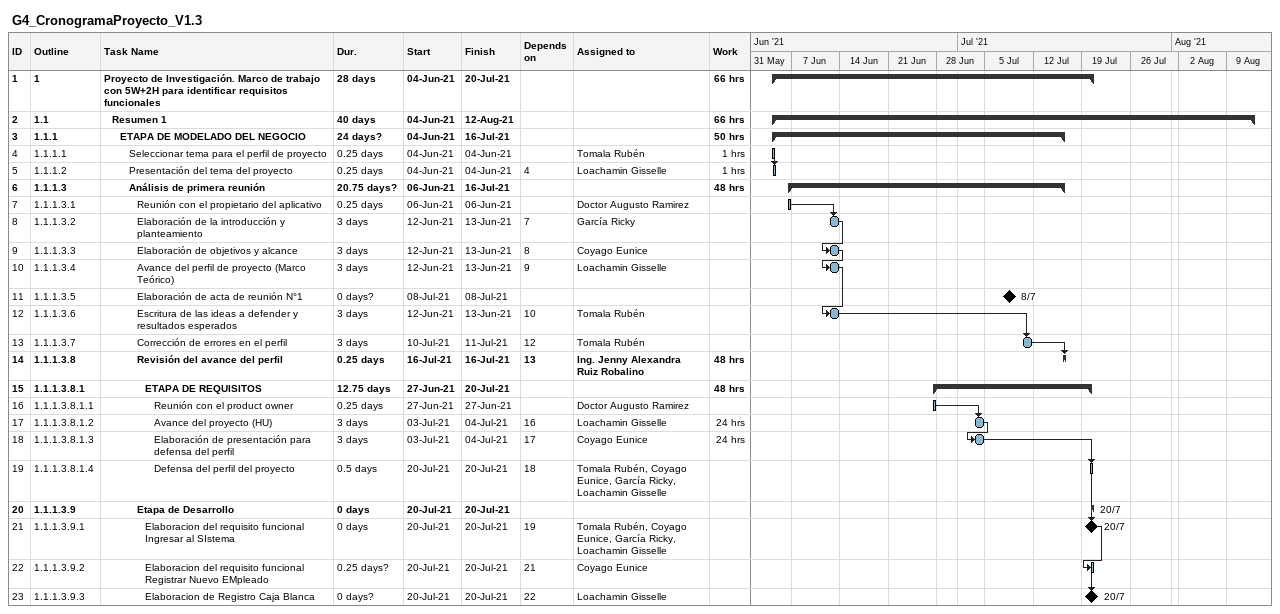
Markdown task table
G4_CronogramaProyecto_V1.3

| ID | WBS | Task | Duration | Start | Finish | Predecessors | Resources | Work (h) |
|---|---|---|---|---|---|---|---|---|
| 1 | 1 | **Proyecto de Investigación. Marco de trabajo con 5W+2H para identificar requisitos funcionales** | 28d | 2021-06-04 | 2021-07-20 |  |  | 66 |
| 2 | 1.1 | **Resumen 1** | 40d | 2021-06-04 | 2021-08-12 |  |  | 66 |
| 3 | 1.1.1 | **ETAPA DE MODELADO DEL NEGOCIO** | 24d? | 2021-06-04 | 2021-07-16 |  |  | 50 |
| 4 | 1.1.1.1 | Seleccionar tema para el perfil de proyecto | 0.25d | 2021-06-04 | 2021-06-04 |  | Tomala Rubén | 1 |
| 5 | 1.1.1.2 | Presentación del tema del proyecto | 0.25d | 2021-06-04 | 2021-06-04 | 4 | Loachamin Gisselle | 1 |
| 6 | 1.1.1.3 | **Análisis de primera reunión** | 20.75d? | 2021-06-06 | 2021-07-16 |  |  | 48 |
| 7 | 1.1.1.3.1 | Reunión con el propietario del aplicativo | 0.25d | 2021-06-06 | 2021-06-06 |  | Doctor Augusto Ramirez |  |
| 8 | 1.1.1.3.2 | Elaboración de la introducción y planteamiento | 3d | 2021-06-12 | 2021-06-13 | 7 | García Ricky |  |
| 9 | 1.1.1.3.3 | Elaboración de objetivos y alcance | 3d | 2021-06-12 | 2021-06-13 | 8 | Coyago Eunice |  |
| 10 | 1.1.1.3.4 | Avance del perfil de proyecto (Marco Teórico) | 3d | 2021-06-12 | 2021-06-13 | 9 | Loachamin Gisselle |  |
| 11 | 1.1.1.3.5 | Elaboración de acta de reunión N°1 | 0d? | 2021-07-08 | 2021-07-08 |  |  |  |
| 12 | 1.1.1.3.6 | Escritura de las ideas a defender y resultados esperados | 3d | 2021-06-12 | 2021-06-13 | 10 | Tomala Rubén |  |
| 13 | 1.1.1.3.7 | Corrección de errores en el perfil | 3d | 2021-07-10 | 2021-07-11 | 12 | Tomala Rubén |  |
| 14 | 1.1.1.3.8 | **Revisión del avance del perfil** | 0.25d | 2021-07-16 | 2021-07-16 | 13 | Ing. Jenny Alexandra Ruiz Robalino | 48 |
| 15 | 1.1.1.3.8.1 | **ETAPA DE REQUISITOS** | 12.75d | 2021-06-27 | 2021-07-20 |  |  | 48 |
| 16 | 1.1.1.3.8.1.1 | Reunión con el product owner | 0.25d | 2021-06-27 | 2021-06-27 |  | Doctor Augusto Ramirez |  |
| 17 | 1.1.1.3.8.1.2 | Avance del proyecto (HU) | 3d | 2021-07-03 | 2021-07-04 | 16 | Loachamin Gisselle | 24 |
| 18 | 1.1.1.3.8.1.3 | Elaboración de presentación para defensa del perfil | 3d | 2021-07-03 | 2021-07-04 | 17 | Coyago Eunice | 24 |
| 19 | 1.1.1.3.8.1.4 | Defensa del perfil del proyecto | 0.5d | 2021-07-20 | 2021-07-20 | 18 | Tomala Rubén, Coyago Eunice, García Ricky, Loachamin Gisselle |  |
| 20 | 1.1.1.3.9 | **Etapa de Desarrollo** | 0d | 2021-07-20 | 2021-07-20 |  |  |  |
| 21 | 1.1.1.3.9.1 | Elaboracion del requisito funcional Ingresar al SIstema | 0d | 2021-07-20 | 2021-07-20 | 19 | Tomala Rubén, Coyago Eunice, García Ricky, Loachamin Gisselle |  |
| 22 | 1.1.1.3.9.2 | Elaboracion del requisito funcional Registrar Nuevo EMpleado | 0.25d? | 2021-07-20 | 2021-07-20 | 21 | Coyago Eunice |  |
| 23 | 1.1.1.3.9.3 | Elaboracion de Registro Caja Blanca | 0d? | 2021-07-20 | 2021-07-20 | 22 | Loachamin Gisselle |  |
